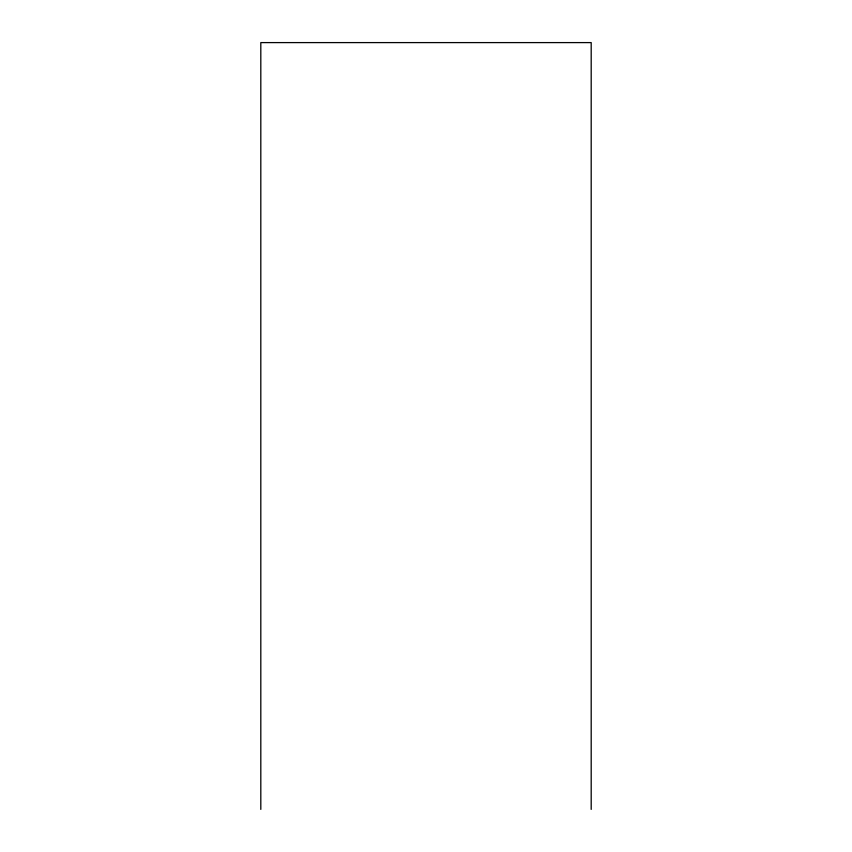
<?xml version="1.0" encoding="UTF-8"?>
<svg xmlns="http://www.w3.org/2000/svg" width="852" height="852" viewBox="0 0 852 852"><rect width="100%" height="100%" fill="white"/><g stroke="black" fill="none" stroke-linecap="round" stroke-linejoin="round"><path stroke-width="1.28" d="M591.192 809.4L591.192 42.6L260.808 42.6L260.808 809.4"/></g></svg>
